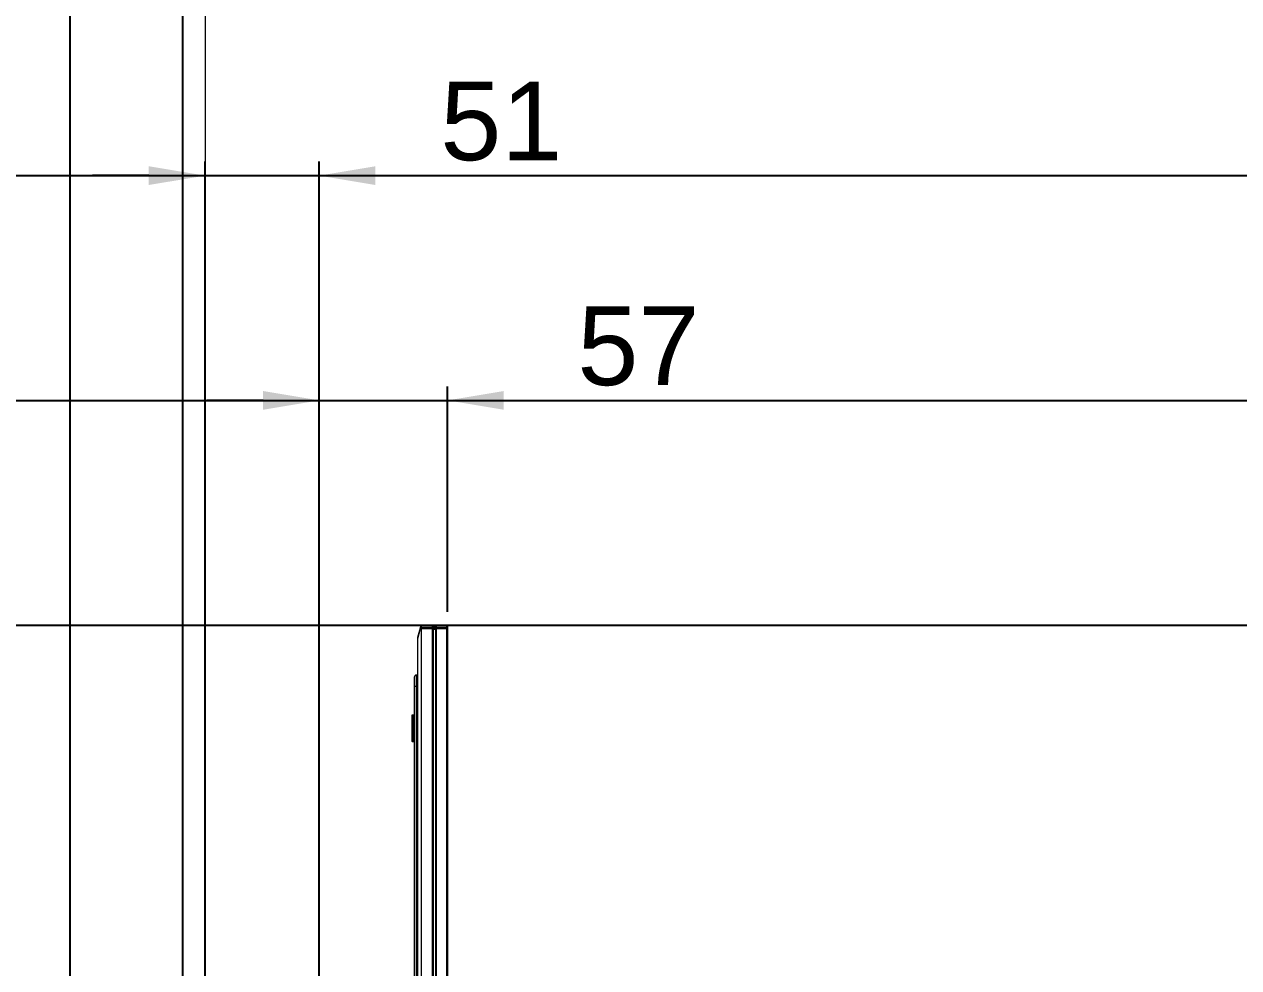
# Model space of a CAD drawing. Header units: millimetres. Extents: x -71336 to -35435, y -26189 to 22712.
# Drawn here: x -63691 to -63151, y -17087 to -16668 of the extents above; entities that cross this region are included whole.
import ezdxf

# ---------------------------------------------------------------- set-up
doc = ezdxf.new("R2010")
doc.units = ezdxf.units.MM
doc.layers.add('SC - Containment', color=30, linetype='Continuous')
doc.layers.add('SC - Dimensions', color=1, linetype='Continuous')
doc.layers.add('SC - Equipment', color=7, linetype='Continuous', lineweight=13)
doc.layers.add('SC - Xlines', color=252, linetype='Continuous', plot=False)
doc.styles.get("Standard").update_dxf_attribs({"font": 'arial.ttf', "height": 35})
doc.dimstyles.new('MJC', dxfattribs={"dimscale": 25, "dimtxt": 35, "dimasz": 1, "dimexe": 0.25, "dimexo": 0.25, "dimgap": 0.25, "dimtad": 1, "dimdec": 0, "dimzin": 0, "dimdsep": 46, "dimtxsty": 'Standard', "dimcen": 0.09, "dimclrd": 1, "dimclre": 1, "dimclrt": 7, "dimadec": 0, "dimazin": 0, "dimtfac": 1, "dimtdec": 0, "dimtofl": 0, "dimtmove": 0, "dimatfit": 3, "dimfxl": 1, "dimtolj": 1, "dimtzin": 0, "dimarcsym": 0})

# ---------------------------------------------------------------- blocks, each defined once
blk = doc.blocks.new('*D144')
at = {"layer": 'Defpoints', "color": 0, "transparency": 16777216}
for p in [(-63560.22, -16734.97), (-63611.02, -17097.85), (-63560.22, -17104.2)]:
    blk.add_point(p, dxfattribs=at)
at = {"layer": 'SC - Dimensions', "color": 1, "lineweight": -2, "transparency": 16777216}
for p, q in [((-63611.02, -17091.6), (-63611.02, -16728.72)), ((-63560.22, -17097.95), (-63560.22, -16728.72)), ((-63636.02, -16734.97), (-63661.02, -16734.97)), ((-63535.22, -16734.97), (-63451.25, -16734.97))]:
    blk.add_line(p, q, dxfattribs=at)
at = {"layer": 'SC - Dimensions', "color": 1, "transparency": 16777216}
for points in [[(-63636.02, -16730.8), (-63636.02, -16739.13), (-63611.02, -16734.97)], [(-63535.22, -16730.8), (-63535.22, -16739.13), (-63560.22, -16734.97)]]:
    blk.add_solid(points, dxfattribs=at)
at = {"layer": 'SC - Dimensions', "color": 7, "transparency": 16777216, "insert": (-63479.19, -16710.85), "char_height": 35, "attachment_point": 5}
blk.add_mtext('\\A1;51', dxfattribs=at)
blk = doc.blocks.new('*D145')
at = {"layer": 'Defpoints', "color": 0, "transparency": 16777216}
for p in [(-63503.13, -16834.97), (-63503.13, -16935.27), (-63560.22, -17104.2)]:
    blk.add_point(p, dxfattribs=at)
at = {"layer": 'SC - Dimensions', "color": 1, "lineweight": -2, "transparency": 16777216}
for p, q in [((-63560.22, -17097.95), (-63560.22, -16828.72)), ((-63503.13, -16929.02), (-63503.13, -16828.72)), ((-63585.22, -16834.97), (-63610.22, -16834.97)), ((-63478.13, -16834.97), (-63386.91, -16834.97))]:
    blk.add_line(p, q, dxfattribs=at)
at = {"layer": 'SC - Dimensions', "color": 1, "transparency": 16777216}
for points in [[(-63585.22, -16830.8), (-63585.22, -16839.13), (-63560.22, -16834.97)], [(-63478.13, -16830.8), (-63478.13, -16839.13), (-63503.13, -16834.97)]]:
    blk.add_solid(points, dxfattribs=at)
at = {"layer": 'SC - Dimensions', "color": 7, "transparency": 16777216, "insert": (-63418.23, -16810.92), "char_height": 35, "attachment_point": 5}
blk.add_mtext('\\A1;57', dxfattribs=at)
blk = doc.blocks.new('SONY FW-49XE8001 - SIDE')
at = {"layer": 'SC - Equipment'}
for points in [[(-51.03, -159.11), (-51.03, 472.09, 0.028269), (-51.04, 472.29), (-51.05, 472.32), (-51.05, 472.36), (-51.05, 472.39), (-51.05, 472.42), (-51.04, 472.46), (-51.04, 472.46), (-51.04, 472.47), (-51.04, 472.5), (-51.03, 472.52), (-51.02, 472.54), (-51.01, 472.55), (-51, 472.57), (-50.99, 472.57), (-50.98, 472.58), (-50.97, 472.59), (-50.9, 472.6), (-50.92, 472.61), (-50.94, 472.62), (-50.95, 472.64), (-50.97, 472.66), (-50.99, 472.68), (-51, 472.71), (-51.01, 472.74), (-51.02, 472.77), (-51.02, 472.79), (-51.03, 472.82), (-51.03, 472.85), (-51.03, 472.88), (-51.03, 472.89), (-51.03, 473.89), (-55.71, 473.89, 0.414418), (-56.01, 473.59), (-56.01, -160.11, 0.414296)], [(-44.4, 472.89), (-44.4, 472.89), (-44.39, 472.88), (-44.39, 472.87), (-44.38, 472.85), (-44.38, 472.84), (-44.37, 472.81), (-44.37, 472.78), (-44.37, 472.78), (-44.37, 472.75), (-44.36, 472.72), (-44.36, 472.69), (-44.36, 472.68), (-44.36, 472.65), (-44.36, 472.63), (-44.35, 472.62), (-44.35, 472.62), (-44.35, 472.61), (-44.35, 472.6), (-44.35, 472.6), (-44.35, 472.59), (-44.35, 472.59), (-44.34, 472.59), (-55.71, 472.59, 0.414272), (-56.01, 472.29)], [(-49.23, -159.11), (-49.23, 472.09, -0.028269), (-49.22, 472.29), (-49.22, 472.32), (-49.22, 472.36), (-49.22, 472.39), (-49.22, 472.42), (-49.22, 472.46), (-49.22, 472.46), (-49.22, 472.47), (-49.23, 472.5), (-49.24, 472.52), (-49.25, 472.54), (-49.26, 472.55), (-49.27, 472.57), (-49.27, 472.57), (-49.29, 472.58), (-49.3, 472.59), (-49.31, 472.59)], [(-43.95, -159.21), (-43.95, -159.21), (-43.01, -159.21, 0.414369), (-42.71, -158.91), (-42.71, 468.45, 0.070482), (-42.72, 468.53), (-44.2, 473.67, 0.335075), (-44.48, 473.89), (-49.23, 473.89)], [(-44.48, -159.11), (-44.45, 472.59, -0.194205), (-44.26, 472.48, -0.161145), (-44.2, 472.29), (-44.2, -159.11)], [(-49.22, 472.29), (-44.16, 472.29), (-44.14, 472.29), (-44.12, 472.28), (-44.1, 472.27), (-44.08, 472.26), (-44.07, 472.25), (-44.05, 472.24), (-44.03, 472.22), (-44.02, 472.2), (-44.01, 472.19), (-44, 472.17), (-43.99, 472.17, -0.031209), (-43.89, 472.09), (-43.87, 472.11), (-43.85, 472.12), (-43.84, 472.14), (-43.83, 472.16), (-43.82, 472.18), (-43.81, 472.2), (-43.8, 472.23), (-43.8, 472.23), (-43.8, 472.26), (-43.8, 472.28), (-43.8, 472.3)], [(-43.96, 472.8, 0.063579), (-44.03, 472.86, 0.085085), (-44.11, 472.89), (-44.12, 472.89), (-44.15, 472.89), (-44.17, 472.89), (-44.2, 472.89), (-44.23, 472.89), (-44.25, 472.89), (-44.28, 472.89), (-44.31, 472.89), (-44.34, 472.89), (-44.37, 472.89), (-44.4, 472.89), (-44.4, 472.92), (-44.4, 472.96), (-44.4, 473.01), (-44.39, 473.06), (-44.39, 473.1), (-44.39, 473.15), (-44.39, 473.19), (-44.38, 473.24), (-44.38, 473.26), (-44.38, 473.3), (-44.37, 473.35, 0.000335), (-44.48, 473.89)], [(-44.08, 473.24), (-44.09, 473.2), (-44.09, 473.17), (-44.09, 473.16), (-44.1, 473.12), (-44.1, 473.09), (-44.1, 473.05), (-44.11, 473.01), (-44.11, 472.98), (-44.11, 472.94), (-44.11, 472.91), (-44.11, 472.89), (-44.11, 472.86), (-44.11, 472.85), (-44.12, 472.82), (-44.13, 472.79), (-44.14, 472.76), (-44.15, 472.74), (-44.17, 472.71), (-44.19, 472.68), (-44.21, 472.66), (-44.23, 472.64), (-44.26, 472.63, -0.077047), (-44.36, 472.59), (-44.38, 472.59), (-44.4, 472.59), (-44.39, 472.58), (-44.36, 472.57), (-44.33, 472.56), (-44.3, 472.55), (-44.29, 472.54), (-44.27, 472.52), (-44.25, 472.5), (-44.23, 472.48), (-44.21, 472.45), (-44.19, 472.42), (-44.18, 472.39), (-44.17, 472.36), (-44.17, 472.35), (-44.16, 472.32), (-44.16, 472.29)], [(-44.07, 473.24), (-44.07, 473.25), (-44.08, 473.26, 0.150651), (-44.14, 473.31, 0.078428), (-44.24, 473.34, 0.055115), (-44.37, 473.35)], [(-43.99, -159.4, -0.014598), (-43.98, -159.29, -0.012703), (-43.97, -159.18), (-43.96, -159.16), (-43.96, -159.13), (-43.95, -159.1), (-43.94, -159.07), (-43.93, -159.04), (-43.92, -159.01), (-43.9, -158.98), (-43.9, -158.98), (-43.89, -158.96), (-43.87, -158.94), (-43.86, -158.93), (-43.85, -158.92), (-43.84, -158.91), (-43.82, -158.91), (-42.72, -158.91), (-42.72, 467.88), (-42.72, 467.88), (-43.86, 471.85, 0.020571), (-43.9, 471.98, 0.024263), (-43.94, 472.08)], [(-42.71, 467.88, 0.137), (-42.72, 467.96), (-43.86, 471.93)], [(-42.71, 451.77), (-42.1, 451.71, -0.383851), (-41.21, 450.72), (-41.21, 190.92)]]:
    blk.add_lwpolyline(points, format="xyb", dxfattribs=at)
for points in [[(-56.01, 472.89), (-44.4, 472.89)], [(-56.01, 472.29), (-51.04, 472.29)], [(-55.71, -160.41), (-55.71, 473.89)], [(-50.74, 473.39), (-51.03, 473.89)], [(-49.23, 472.09), (-51.03, 472.09)], [(-49.41, 472.59), (-49.41, 472.59), (-49.39, 472.59), (-49.38, 472.59), (-49.37, 472.6), (-49.35, 472.6), (-49.34, 472.61), (-49.33, 472.62), (-49.32, 472.63), (-49.31, 472.64), (-49.3, 472.65), (-49.29, 472.66), (-49.29, 472.67), (-49.28, 472.69), (-49.27, 472.71), (-49.26, 472.73), (-49.25, 472.75), (-49.25, 472.77), (-49.24, 472.79), (-49.24, 472.82), (-49.24, 472.84), (-49.23, 472.87), (-49.23, 472.89), (-49.23, 473.89), (-49.52, 473.39), (-49.52, -159.98)], [(-50.74, -159.98), (-50.74, 473.39), (-49.52, 473.39)], [(-43.86, 471.93), (-43.89, 472.03), (-43.96, 472.2), (-44.04, 472.34), (-44.13, 472.45), (-44.25, 472.54), (-44.38, 472.58), (-44.45, 472.59)], [(-44.23, 472.52), (-44.19, 472.53), (-44.16, 472.54), (-44.15, 472.54), (-44.12, 472.56), (-44.09, 472.57), (-44.07, 472.59), (-44.04, 472.62), (-44.02, 472.64), (-44.01, 472.67), (-44, 472.68), (-43.98, 472.71), (-43.97, 472.74), (-43.97, 472.77), (-43.96, 472.8)], [(-43.96, 472.8), (-43.96, 472.81), (-43.96, 472.82), (-43.96, 472.83), (-43.96, 472.84), (-43.97, 472.86), (-43.97, 472.87), (-43.97, 472.88), (-43.97, 472.89), (-43.97, 472.89), (-43.98, 472.9), (-43.98, 472.92)], [(-42.81, 468.29), (-42.8, 468.3), (-42.78, 468.31), (-42.77, 468.32), (-42.77, 468.32), (-42.75, 468.34), (-42.74, 468.35), (-42.73, 468.37), (-42.72, 468.39), (-42.71, 468.41), (-42.71, 468.43), (-42.71, 468.45)], [(-42.72, 468.53), (-42.72, 468.53), (-42.72, 468.51), (-42.72, 468.49), (-42.72, 468.47), (-42.72, 468.45), (-42.73, 468.43), (-42.74, 468.41), (-42.75, 468.39), (-42.76, 468.38), (-42.77, 468.36), (-42.78, 468.34)], [(-42.07, 450.9), (-42.06, 450.52), (-42.06, 450.1), (-42.06, 450.07), (-42.06, 449.65), (-42.07, 449.23), (-42.07, 448.82), (-42.08, 448.4), (-42.08, 447.99), (-42.09, 447.57), (-42.1, 447.15), (-42.1, 446.74), (-42.71, 446.8)], [(-42.1, 451.71), (-42.1, 451.71), (-42.1, 451.7), (-42.1, 451.7), (-42.09, 451.66), (-42.09, 451.62), (-42.09, 451.6), (-42.08, 451.59), (-42.08, 451.52), (-42.08, 451.51), (-42.08, 451.43), (-42.07, 451.36), (-42.07, 451.28), (-42.07, 451.26), (-42.07, 451.18), (-42.07, 451.11), (-42.07, 451.03), (-42.07, 450.95)], [(-41.21, 446.74), (-42.1, 446.74), (-42.1, 191.03)], [(-40.76, 434), (-40.76, 422)], [(-40.46, 434), (-40.46, 422)]]:
    blk.add_lwpolyline(points, dxfattribs=at)
blk.add_lwpolyline([(-40.26, 422.2), (-40.26, 433.8, 0.41415), (-40.46, 434), (-40.76, 434, 0.414135), (-40.96, 433.8), (-40.96, 422.2, 0.414135), (-40.76, 422), (-40.46, 422, 0.41415)], format="xyb", close=True, dxfattribs=at)
for centre, radius, start, end in [((-55.71, 472.89), 0.3, 180.0256, 270.0114), ((-44.48, 472.34), 0.247, 82.4217, 90.1994), ((-44.45, 472.29), 0.298, 79.2974, 89.3277), ((-44.43, 472.39), 0.198, 76.427, 79.7411), ((-47.61, 473.84), 3.58, 350.2794, 350.5907), ((-44.08, 472.33), 0.307, 305.3966, 309.8136), ((-44.01, 471.89), 0.157, 344.6228, 15.0831), ((-43.03, 468.59), 0.349, 307.0683, 315.3936), ((-42.87, 467.92), 0.155, 344.516, 15.484), ((-33.51, 451.03), 8.56, 180.4787, 180.8464), ((-41.46, 430.7), 0.5, 300.0191, 359.9822), ((-41.46, 425.3), 0.5, 0.0094, 59.9893)]:
    blk.add_arc(centre, radius, start, end, dxfattribs=at)
for points in [[(-44.39, 472.58), (-44.39, 472.59), (-44.4, 472.59), (-44.4, 472.59)], [(-44.35, 472.59), (-44.35, 472.59), (-44.34, 472.59), (-44.34, 472.59)]]:
    blk.add_open_spline(points, degree=3, dxfattribs=at)
blk = doc.blocks.new('*U108')
at = {"layer": 'SC - Xlines', "ltscale": 5}
blk.add_lwpolyline([(-4250, 0), (4250, 0)], dxfattribs=at)
blk = doc.blocks.new('*U109')
at = {"layer": 'SC - Xlines', "color": 0, "linetype": 'ByBlock', "lineweight": -2, "transparency": 16777216}
for p in [(0, 200), (0, 100), (0, 0)]:
    blk.add_blockref('*U108', p, dxfattribs=at)

msp = doc.modelspace()

# ---------------------------------------------------------------- linework, layer by layer
at = {"color": 7, "linetype": 'Continuous', "lineweight": 0, "ltscale": 3}
msp.add_line((-63611.023, -16019.268), (-63611.023, -18768.854), dxfattribs=at)
at = {"layer": 'SC - Containment', "ltscale": 0.2}
msp.add_lwpolyline([(-63671.023, -15839.354), (-63621.023, -15839.354), (-63621.023, -18958.681), (-63671.023, -18958.681)], close=True, dxfattribs=at)

# ---------------------------------------------------------------- block references
at = {"layer": 'SC - Equipment', "xscale": -1}
msp.add_blockref('SONY FW-49XE8001 - SIDE', (-63559.136, -17408.857), dxfattribs=at)
at = {"layer": 'SC - Xlines', "ltscale": 5}
msp.add_blockref('*U109', (-66861.022, -16934.968), dxfattribs=at)

# ---------------------------------------------------------------- dimensions: what is measured, and where the dimension line sits
at = {"layer": 'SC - Dimensions'}
for base, p1, p2, picture, middle in [((-63560.225, -16734.968), (-63611.023, -17097.851), (-63560.225, -17104.201), '*D144', (-63479.186, -16734.968)), ((-63503.127, -16834.968), (-63560.225, -17104.201), (-63503.127, -16935.268), '*D145', (-63418.227, -16834.968))]:
    dim = msp.add_linear_dim(base=base, p1=p1, p2=p2, dimstyle='MJC', dxfattribs=at)
    dim.commit()
    dim.dimension.update_dxf_attribs({"geometry": picture, "text_midpoint": middle, "dimtype": 160})

doc.saveas('drawing.dxf')
